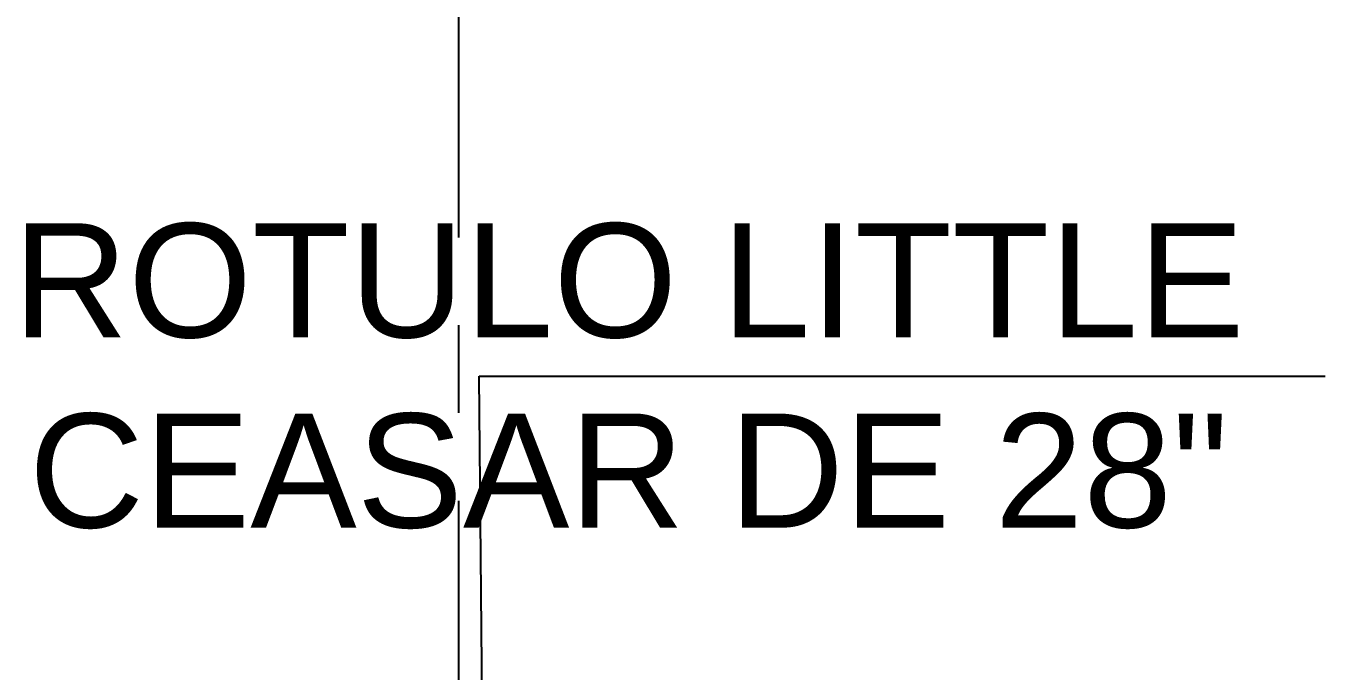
# Model space of a CAD drawing. Header units: metres. Extents: x 5916 to 6101, y 1788 to 1857.
# Drawn here: x 5999.728 to 6001.208, y 1794.682 to 1795.417 of the extents above; entities that cross this region are included whole.
import ezdxf

# ---------------------------------------------------------------- set-up
doc = ezdxf.new("R2010")
doc.units = ezdxf.units.M
doc.header["$LTSCALE"] = 0.02
doc.linetypes.add('CENTER2', pattern=[28.575, 19.05, -3.175, 3.175, -3.175])
for name, color, linetype in [('A - Ejes', 7, 'CENTER2'), ('A-Cotas', 7, 'Continuous'), ('A-Cotas Generales', 2, 'Continuous')]:
    doc.layers.add(name, color=color, linetype=linetype)
doc.styles.add('Arial', font='arial.ttf', dxfattribs={"height": 0.15})
doc.styles.add('Cotas 50', font='arial.ttf', dxfattribs={"height": 0.09})
doc.dimstyles.new('COTAS 50', dxfattribs={"dimtxt": 0.09, "dimasz": 0.1, "dimexe": 0.09, "dimexo": 0, "dimgap": 0.05, "dimtad": 1, "dimzin": 1, "dimdsep": 46, "dimtxsty": 'Cotas 50', "dimblk": 'ARCHTICK', "dimcen": 0.1, "dimdle": 0.09, "dimclrd": 9, "dimclre": 9, "dimclrt": 256, "dimaunit": 1, "dimadec": 4, "dimazin": 0, "dimtfac": 1, "dimtmove": 0, "dimatfit": 3, "dimfxl": 0, "dimarcsym": 0})

# ---------------------------------------------------------------- blocks, each defined once
blk = doc.blocks.new('_ArchTick')
at = {"color": 0, "linetype": 'ByBlock', "const_width": 0.15}
blk.add_lwpolyline([(-0.5, -0.5), (0.5, 0.5)], dxfattribs=at)

msp = doc.modelspace()

# ---------------------------------------------------------------- linework, layer by layer
at = {"layer": 'A - Ejes'}
msp.add_lwpolyline([(6000.2208, 1796.238), (6000.2208, 1792.2922)], dxfattribs=at)

# ---------------------------------------------------------------- texts
at = {"layer": 'A-Cotas Generales', "color": 7, "linetype": 'Continuous', "insert": (6000.4148, 1795.0178), "char_height": 0.13, "attachment_point": 5, "style": 'Arial'}
msp.add_mtext('ROTULO LITTLE\\PCEASAR DE 28"', dxfattribs=at)

# ---------------------------------------------------------------- leaders
at = {"layer": 'A-Cotas', "color": 7, "linetype": 'Continuous'}
msp.add_leader([(6000.2527, 1794.105), (6000.2446, 1795.0178), (6001.2078, 1795.0178)], dimstyle='COTAS 50', override={"dimasz": 0.1, "dimtad": 0, "dimldrblk": 'Dot'}, dxfattribs=at)

doc.saveas('drawing.dxf')
